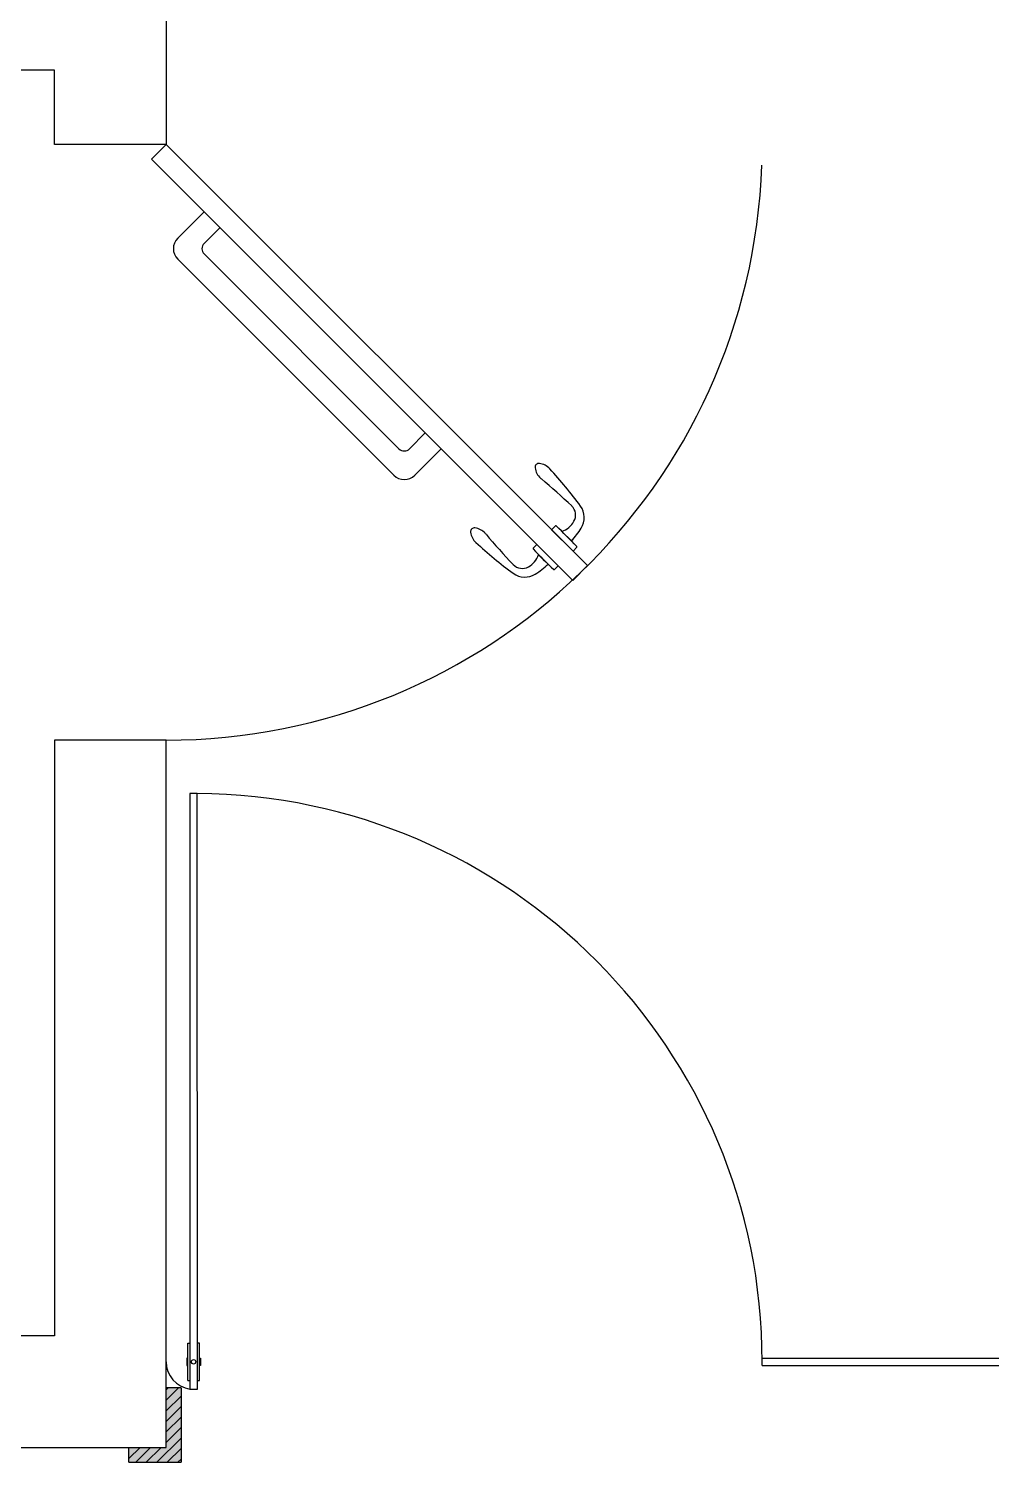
# Model space of a CAD drawing. Header units: millimetres. Extents: x 1573 to 2177, y 1587 to 1932.
# Drawn here: x 1898.469 to 1900.407, y 1901.269 to 1904.158 of the extents above; entities that cross this region are included whole.
import ezdxf

# ---------------------------------------------------------------- set-up
doc = ezdxf.new("R2010")
doc.units = ezdxf.units.MM
doc.header["$LTSCALE"] = 0.03
doc.layers.add('-HIDRO', color=8, linetype='Continuous')

msp = doc.modelspace()

# ---------------------------------------------------------------- hatches: boundary and pattern name
at = {"layer": '-HIDRO'}
h = msp.add_hatch(color=256, dxfattribs=at)
h.dxf.hatch_style = 1
h.paths.add_polyline_path([(1898.7754, 1901.2697), (1898.7454, 1901.2993), (1898.7454, 1901.4193), (1898.7754, 1901.4193)])
h.paths.add_polyline_path([(1898.7754, 1901.2693), (1898.6704, 1901.2693), (1898.6704, 1901.2993), (1898.7454, 1901.2993)])

# ---------------------------------------------------------------- linework, layer by layer
for p, q in [((1898.7454, 1904.3743), (1898.7454, 1903.9243)), ((1898.5204, 1904.0743), (1896.2704, 1904.0743)), ((1898.5204, 1903.9243), (1898.5204, 1904.0743)), ((1898.7454, 1903.9243), (1898.5204, 1903.9243)), ((1898.8218, 1903.7885), (1898.7687, 1903.7355)), ((1898.8218, 1903.7885), (1898.7687, 1903.7355)), ((1898.8536, 1903.7567), (1898.8218, 1903.7249)), ((1898.8536, 1903.7567), (1898.8218, 1903.7249)), ((1898.8218, 1903.7037), (1899.2142, 1903.3112)), ((1898.8218, 1903.7037), (1899.2142, 1903.3112)), ((1898.7687, 1903.6931), (1899.2036, 1903.2582)), ((1898.7687, 1903.6931), (1899.2036, 1903.2582)), ((1899.2672, 1903.3431), (1899.2354, 1903.3112)), ((1899.2672, 1903.3431), (1899.2354, 1903.3112)), ((1899.2991, 1903.3112), (1899.246, 1903.2582)), ((1899.2991, 1903.3112), (1899.246, 1903.2582)), ((1899.5214, 1903.1482), (1899.5291, 1903.1557)), ((1899.5646, 1903.1051), (1899.5214, 1903.1482)), ((1899.4917, 1903.1186), (1899.4843, 1903.1109)), ((1899.5349, 1903.0754), (1899.4917, 1903.1186)), ((1899.5421, 1903.1448), (1899.5611, 1903.1258)), ((1899.5605, 1903.1264), (1899.5427, 1903.1442)), ((1899.5605, 1903.1264), (1899.5427, 1903.1442)), ((1899.4952, 1903.0979), (1899.5142, 1903.0789)), ((1899.5136, 1903.0795), (1899.4958, 1903.0973)), ((1899.5136, 1903.0795), (1899.4958, 1903.0973)), ((1899.572, 1903.1128), (1899.5646, 1903.1051)), ((1899.5272, 1903.068), (1899.5349, 1903.0754)), ((1898.7454, 1902.7243), (1898.5204, 1902.7243)), ((1898.5204, 1902.7243), (1898.5204, 1901.5243)), ((1898.7454, 1901.2993), (1898.7454, 1902.7243)), ((1898.5204, 1901.5243), (1896.2704, 1901.5243)), ((1898.7888, 1901.4343), (1898.7888, 1901.5093)), ((1898.7888, 1901.5093), (1898.7933, 1901.5093)), ((1898.8128, 1901.5093), (1898.8083, 1901.5093)), ((1898.8128, 1901.4343), (1898.8128, 1901.5093)), ((1899.9454, 1901.4643), (1899.9454, 1901.4793)), ((1899.9454, 1901.4793), (1900.5454, 1901.4793)), ((1899.9454, 1901.4643), (1900.5454, 1901.4643)), ((1898.7754, 1901.4193), (1898.7454, 1901.4193)), ((1898.7454, 1901.4154), (1898.7493, 1901.4193)), ((1898.7454, 1901.3942), (1898.7705, 1901.4193)), ((1898.7754, 1901.4193), (1898.7754, 1901.2693)), ((1898.7888, 1901.4343), (1898.7933, 1901.4343)), ((1898.8083, 1901.4343), (1898.8128, 1901.4343)), ((1898.7454, 1901.3729), (1898.7754, 1901.4029)), ((1898.7454, 1901.3517), (1898.7754, 1901.3817)), ((1898.7454, 1901.3305), (1898.7754, 1901.3605)), ((1898.7454, 1901.3093), (1898.7754, 1901.3393)), ((1896.2704, 1901.2993), (1898.7454, 1901.2993)), ((1898.6704, 1901.2693), (1898.6704, 1901.2993)), ((1898.6704, 1901.2979), (1898.6717, 1901.2993)), ((1898.6704, 1901.2767), (1898.693, 1901.2993)), ((1898.6842, 1901.2693), (1898.7142, 1901.2993)), ((1898.7054, 1901.2693), (1898.7354, 1901.2993)), ((1898.7266, 1901.2693), (1898.7754, 1901.3181)), ((1898.6704, 1901.2693), (1898.7754, 1901.2693)), ((1898.7478, 1901.2693), (1898.7754, 1901.2969)), ((1898.769, 1901.2693), (1898.7754, 1901.2757))]:
    msp.add_line(p, q, dxfattribs=at)
for points in [[(1898.7454, 1903.9243), (1898.7157, 1903.8946), (1899.5642, 1903.0461), (1899.5939, 1903.0758)], [(1898.7931, 1902.6166), (1898.7933, 1901.4166), (1898.8083, 1901.4166), (1898.8081, 1902.6166)], [(1898.7869, 1901.4645), (1898.7888, 1901.4645), (1898.7888, 1901.4791), (1898.7869, 1901.4791)], [(1898.8147, 1901.4645), (1898.8128, 1901.4645), (1898.8128, 1901.4791), (1898.8147, 1901.4791)]]:
    msp.add_lwpolyline(points, close=True, dxfattribs=at)
msp.add_circle((1898.8006, 1901.4718), 0.00441, dxfattribs=at)
for centre, radius, start, end in [((1898.7454, 1903.9243), 1.2, 270, 357.9942), ((1898.7899, 1903.7143), 0.03, 135, 225), ((1898.7899, 1903.7143), 0.03, 135, 225), ((1898.8324, 1903.7143), 0.015, 135, 225), ((1898.8324, 1903.7143), 0.015, 135, 225), ((1899.2248, 1903.3218), 0.015, 225, 315), ((1899.2248, 1903.3218), 0.015, 225, 315), ((1899.4958, 1903.274), 0.0077, 82.3468, 188.5704), ((1899.5239, 1903.2782), 0.0361, 188.5704, 226.2526), ((1899.4922, 1903.2471), 0.0349, 43.0652, 82.3468), ((1898.9384, 1902.7295), 0.7928, 36.0244, 43.0652), ((1899.2248, 1903.2794), 0.03, 225, 315), ((1899.2248, 1903.2794), 0.03, 225, 315), ((1899.5239, 1903.2782), 0.0361, 226.2526, 230.2059), ((1898.7193, 1902.3124), 1.221, 46.3568, 50.2059), ((1899.5445, 1903.1776), 0.0253, 330.5658, 46.3568), ((1899.5474, 1903.1724), 0.0398, 328.1648, 36.0244), ((1899.366, 1903.1442), 0.0077, 81.4296, 187.6532), ((1899.3617, 1903.1161), 0.0361, 43.7474, 81.4296), ((1899.5298, 1903.155), 0.000961, 47.1862, 134), ((1899.0068, 1902.5905), 0.7705, 42.8138, 47.1862), ((1899.5276, 1903.1871), 0.0447, 288.8676, 330.5658), ((1899.4559, 1903.2292), 0.1475, 315.4902, 328.1648), ((1899.3929, 1903.1478), 0.0349, 187.6532, 226.9348), ((1899.9105, 1903.7016), 0.7928, 226.9348, 233.9756), ((1899.3617, 1903.1161), 0.0361, 39.7941, 43.7474), ((1900.3276, 1903.9207), 1.221, 219.7941, 223.6432), ((1899.4529, 1903.1123), 0.0447, 299.4342, 341.1324), ((1899.485, 1903.1102), 0.000961, 136, 222.8138), ((1900.0495, 1903.6332), 0.7705, 222.8138, 227.1862), ((1899.5713, 1903.1135), 0.000961, 316, 42.8138), ((1899.4624, 1903.0955), 0.0253, 223.6432, 299.4342), ((1899.4676, 1903.0926), 0.0398, 233.9756, 301.8352), ((1899.4108, 1903.184), 0.1475, 301.8352, 314.5098), ((1899.5265, 1903.0687), 0.000961, 227.1862, 314), ((1898.8005, 1901.4718), 1.1449, 0.0009, 89.6225), ((1898.8017, 1901.4723), 0.0563, 180.5356, 261.4167)]:
    msp.add_arc(centre, radius, start, end, dxfattribs=at)

doc.saveas('drawing.dxf')
